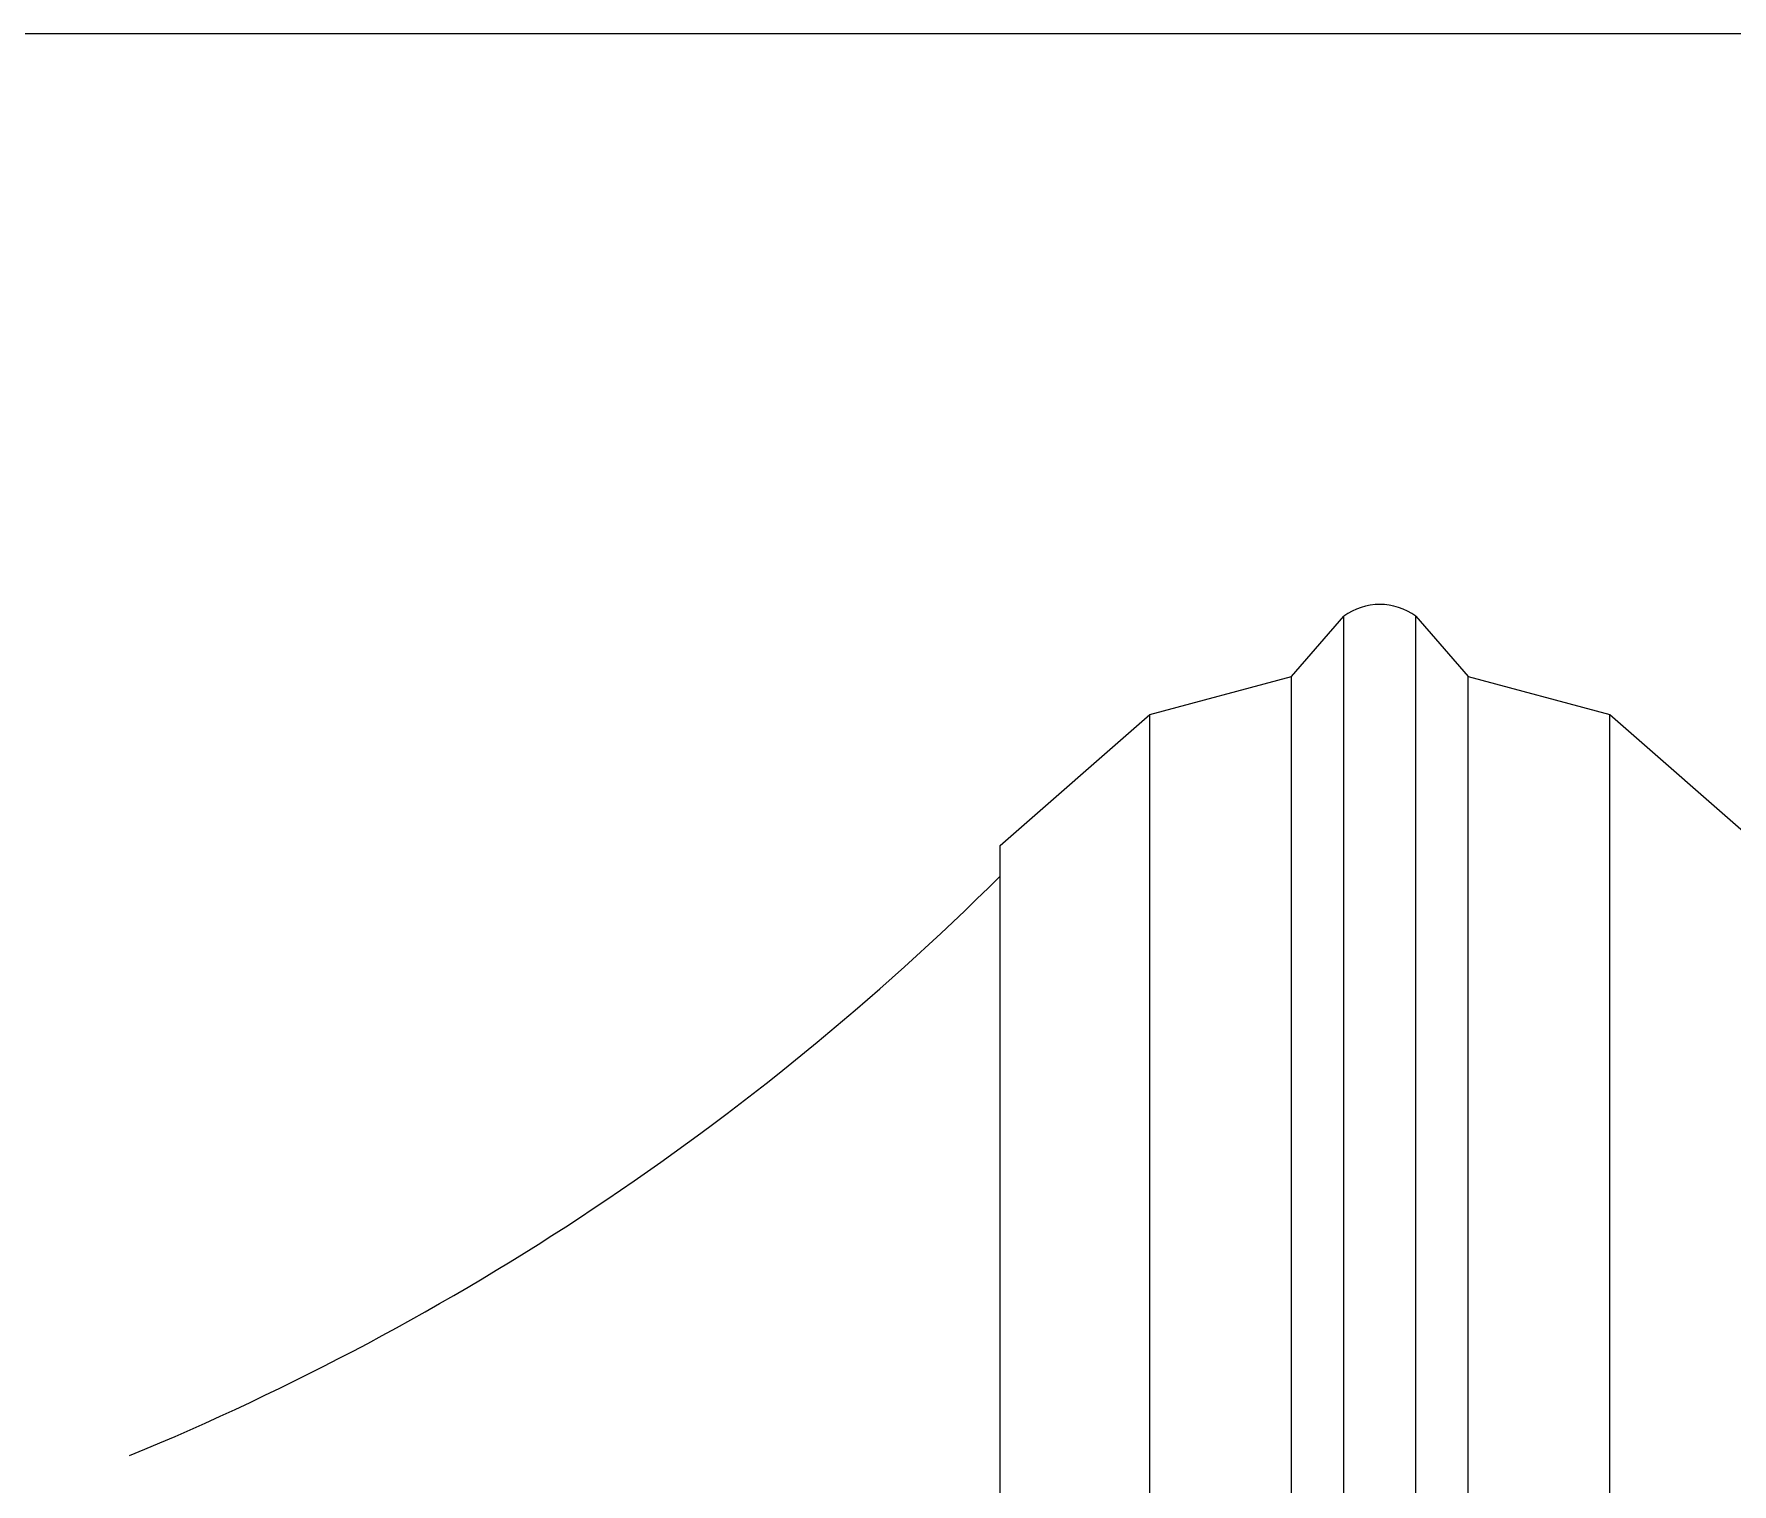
# Model space of a CAD drawing. Header units: metres. Extents: x -5 to 264, y -2 to 18.
# Drawn here: x 0.3453 to 0.7928, y 13.7313 to 14.1134 of the extents above; entities that cross this region are included whole.
import ezdxf

# ---------------------------------------------------------------- set-up
doc = ezdxf.new("R2010")
doc.units = ezdxf.units.M
doc.layers.add('A-ROOF', color=7, linetype='Continuous', lineweight=9)
doc.layers.add('A-WALL', color=7, linetype='Continuous', lineweight=9)

# ---------------------------------------------------------------- blocks, each defined once
blk = doc.blocks.new('Telhados 1 - Telhados 1-4018348-CORTE A_A')
at = {"layer": 'A-ROOF'}
for p, q in [((0.67671, 13.94412), (0.69051, 13.95999)), ((0.69051, 13.65565), (0.69051, 13.95999)), ((0.70949, 13.95999), (0.72329, 13.94412)), ((0.70949, 13.65565), (0.70949, 13.95999)), ((0.63936, 13.93412), (0.67671, 13.94412)), ((0.67671, 13.63978), (0.67671, 13.94412)), ((0.72329, 13.94412), (0.76064, 13.93412)), ((0.72329, 13.63978), (0.72329, 13.94412)), ((0.59994, 13.8996), (0.63936, 13.93412)), ((0.63936, 13.62977), (0.63936, 13.93412)), ((0.76064, 13.93412), (0.80006, 13.8996)), ((0.76064, 13.62977), (0.76064, 13.93412)), ((0.59994, 13.59525), (0.59994, 13.8996))]:
    blk.add_line(p, q, dxfattribs=at)
for centre, major_axis, start_param, end_param in [((0.7, 13.94719), (0.01594, 0), 0.933002, 2.208591), ((0.10032, 14.3935), (0.70825, 0), 5.103737, 5.495414)]:
    blk.add_ellipse(centre, major_axis=major_axis, ratio=0.99995, start_param=start_param, end_param=end_param, dxfattribs=at)

msp = doc.modelspace()

# ---------------------------------------------------------------- linework, layer by layer
at = {"layer": 'A-WALL'}
msp.add_line((78.58663, 14.11343), (-0.58663, 14.11343), dxfattribs=at)

# ---------------------------------------------------------------- block references
at = {"layer": 'A-ROOF'}
msp.add_blockref('Telhados 1 - Telhados 1-4018348-CORTE A_A', (0, 0), dxfattribs=at)

doc.saveas('drawing.dxf')
